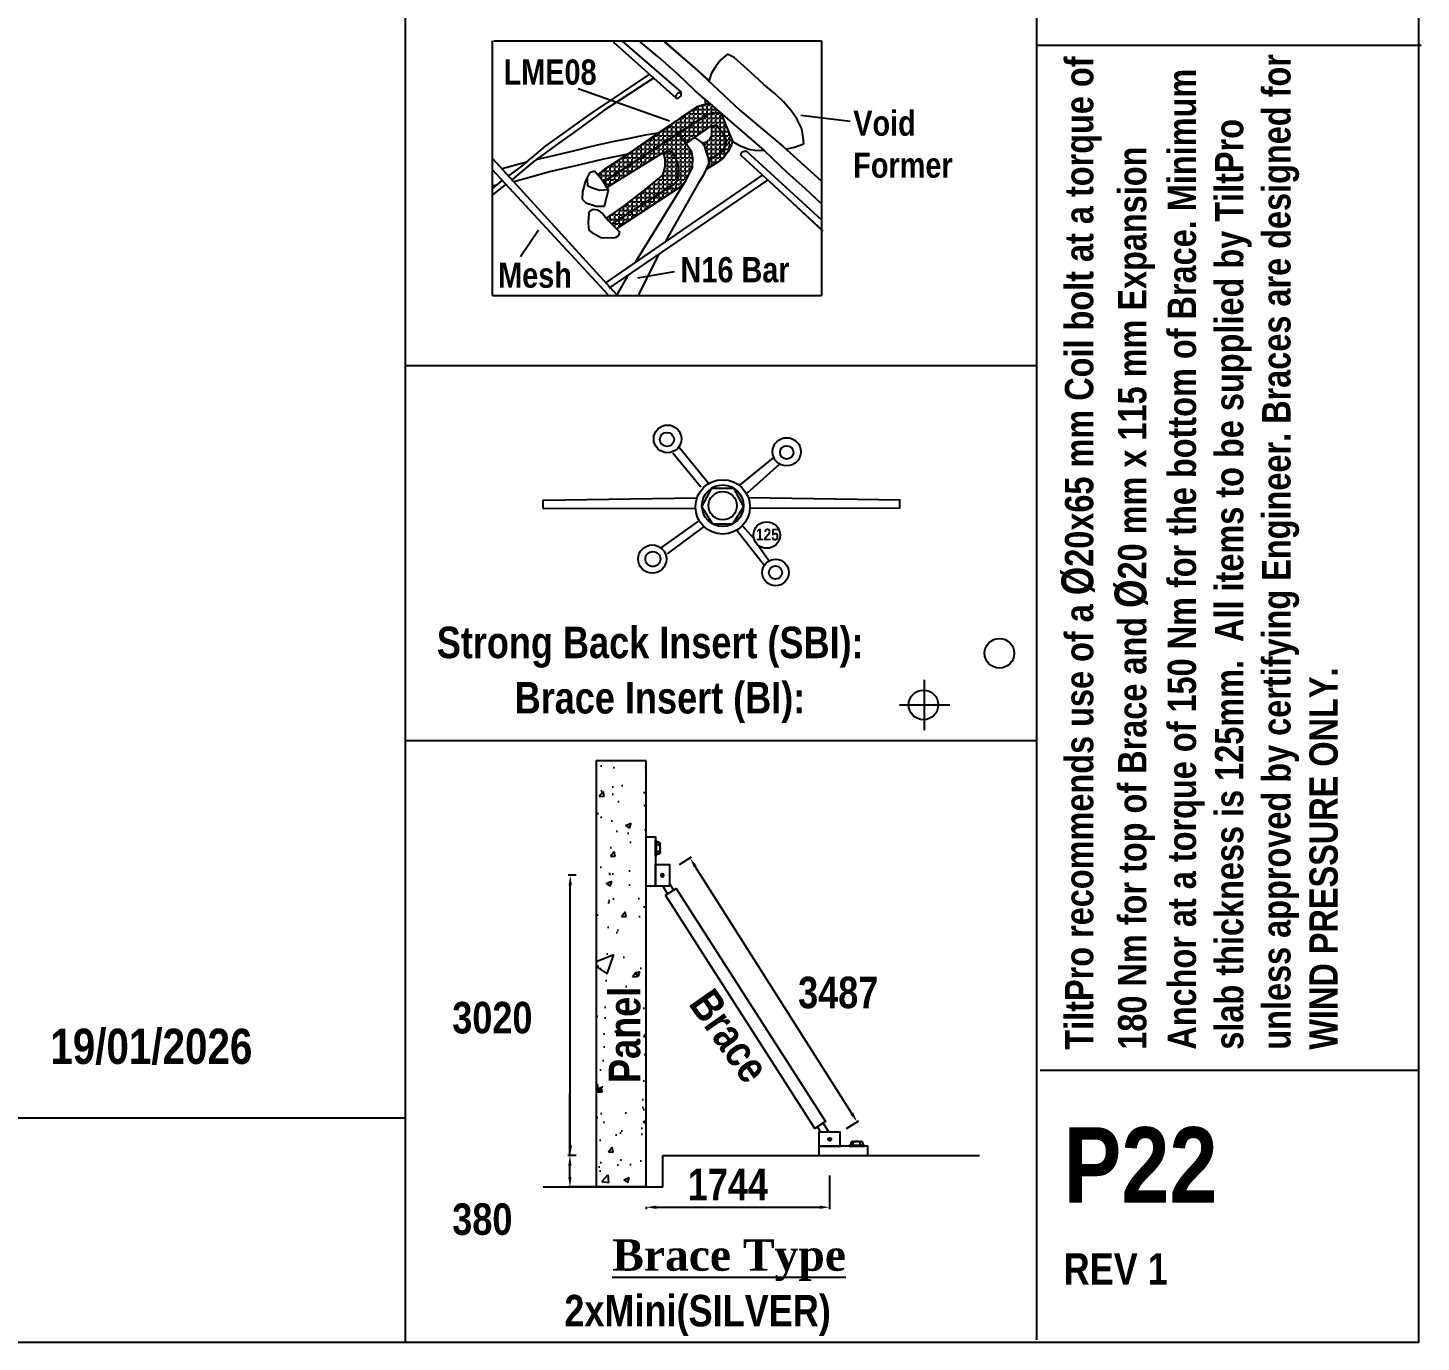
# Model space of a CAD drawing. Header units: millimetres. Extents: x 0 to 16589, y 0 to 10791.
# Drawn here: x 9669 to 16589, y 0 to 6529 of the extents above; entities that cross this region are included whole.
import ezdxf

# ---------------------------------------------------------------- set-up
doc = ezdxf.new("R2010")
doc.units = ezdxf.units.MM
doc.header["$LTSCALE"] = 4
doc.header["$PDMODE"] = 2
for name, color, linetype in [('background', 7, 'Continuous'), ('drawing', 7, 'Continuous'), ('inserts', 7, 'Continuous')]:
    doc.layers.add(name, color=color, linetype=linetype)
doc.styles.get("Standard").update_dxf_attribs({"font": 'techb___.ttf', "height": 200})
doc.dimstyles.new('ISO-25', dxfattribs={"dimtxt": 200, "dimasz": 50, "dimexe": 10, "dimexo": 100, "dimgap": 15, "dimtad": 1, "dimdec": 0, "dimdsep": 46, "dimtxsty": 'Standard', "dimcen": 30, "dimadec": 0, "dimazin": 0, "dimtm": 1e-09, "dimtfac": 1, "dimtdec": 0, "dimtmove": 0, "dimatfit": 3, "dimfxl": 1, "dimarcsym": 0})
pattern_1 = [(0, (-306.836, -15.33), (0, 21.848178), [15.889584, -5.958594]), (90, (-306.836, -15.33), (-21.848178, 1e-15), [15.889584, -5.958594])]
pattern_2 = [(50, (116.7, -25), (1139.7, -99.71), [119.17, -1310.89]), (355, (116.7, -25), (-220.47, 1195.2), [95.34, -1048.71]), (100.451, (211.6, -33.3), (919.23, 1095.485), [101.28, -1114.085]), (46.184, (116.7, 292.8), (1695.8, -263), [178.76, -1966.34]), (96.636, (258, 270.9), (1485.14, 1547.83), [151.92, -1671.13]), (351.184, (116.7, 292.8), (1485.14, 1547.83), [143, -1573.07]), (21, (275.55, 213.4), (948.464, -639.75), [119.17, -1310.89]), (326, (275.6, 213.4), (386.62, 1152.23), [95.34, -1048.71]), (71.451, (354.6, 160), (1335.08, 512.49), [101.28, -1114.085]), (37.5, (116.66, -24.98), (19.322, 528.954), [0, -1036, 0, -1064.602, 0, -1052.685]), (7.5, (116.66, -25), (418.007, 626.704), [0, -606.982, 0, -1012.166, 0, -401.212]), (327.5, (-237.7, -25), (848.22, -35.838), [0, -397.24, 0, -1239.388, 0, -1644.572]), (317.5, (-396.6, -25), (926.658, 159.06), [0, -516.41, 0, -823.08, 0, -1167.884])]

# ---------------------------------------------------------------- blocks, each defined once
blk = doc.blocks.new('bi')
for p, q in [((-350.4, 97.6), (-303.8, 39.9)), ((-360.7, 88.3), (-316, 34.3)), ((-254.4, 37.1), (-200.4, 80.8)), ((-242.3, 25), (-191.1, 70.6)), ((-314.4, 2.6), (-298.7, 32.5)), ((-298.7, 32.5), (-264.2, 32.5)), ((-264.2, 32.5), (-248.6, 2.6)), ((-567.4, 13.2), (-323.1, 16.9)), ((-566.7, 0), (-566.7, 13.2)), ((-566.7, 0), (-324.6, 0.7)), ((-297.2, -24.6), (-314.4, 2.6)), ((-248.6, 2.6), (-265.8, -24.6)), ((0.7, 13.2), (-240.6, 16.8)), ((0, 0), (-238.3, 0.7)), ((0, 0), (0, 13.2)), ((-379.3, -62.6), (-320.6, -20.7)), ((-369.1, -71.9), (-311.3, -29)), ((-265.8, -24.6), (-297.2, -24.6)), ((-259.1, -34.6), (-215.3, -90.5)), ((-249.8, -28.1), (-233, -46.7)), ((-223.7, -60.7), (-207.8, -83.1))]:
    blk.add_line(p, q)
for centre, radius in [((-369.1, 110.6), 22), ((-370, 109.7), 11.2), ((-179.9, 90.1), 22.4), ((-179.9, 89.2), 10.6), ((-281.5, 2.6), 43.2), ((-281.5, 4.4), 33), ((-281.5, 4.5), 22.5), ((-211.6, -42.1), 21.1), ((-393.3, -80.3), 22.4), ((-392.4, -80.3), 11.9), ((-197.6, -101.7), 21.1), ((-197.6, -101.7), 10.4)]:
    blk.add_circle(centre, radius)
at = {"insert": (-228.7, -31.8), "char_height": 18.75, "width": 69.567, "attachment_point": 1}
blk.add_mtext('{\\H1.013x;125}', dxfattribs=at)
blk = doc.blocks.new('A$C33215E55')
at = {"layer": 'background', "insert": (-970.9, 536.1), "char_height": 50, "width": 1023.628, "attachment_point": 1}
blk.add_mtext('{\\fTimes New Roman|b1|i0|c0|p18;\\LBrace Type}', dxfattribs=at)
blk = doc.blocks.new('*D845')
at = {"layer": 'Defpoints', "color": 0, "transparency": 16777216}
for p in [(12361.2, 927.2), (12462.3, 927.2), (12608.4, 770.8)]:
    blk.add_point(p, dxfattribs=at)
at = {"layer": 'inserts', "color": 0, "lineweight": -2, "transparency": 16777216}
for p, q in [((12361.2, 927.2), (12361.2, 1235.8)), ((12362.3, 927.2), (12351.2, 927.2)), ((12361.2, 820.8), (12361.2, 877.2)), ((12508.4, 770.8), (12351.2, 770.8))]:
    blk.add_line(p, q, dxfattribs=at)
at = {"layer": 'inserts', "color": 0, "transparency": 16777216}
for points in [[(12352.9, 877.2), (12369.5, 877.2), (12361.2, 927.2)], [(12352.9, 820.8), (12369.5, 820.8), (12361.2, 770.8)]]:
    blk.add_solid(points, dxfattribs=at)
blk = doc.blocks.new('footBrace')
at = {"layer": 'inserts'}
h = blk.add_hatch(dxfattribs=at)
h.set_pattern_fill('ANSI31', color=256, scale=0.25, style=0)
edge = h.paths.add_edge_path()
edge.add_arc((4327.1, 330.2), 2.42, 0, 360)
for p, q in [((4360.6, 325.1), (4362.2, 326.9)), ((4360.6, 325.1), (4360.6, 320.2)), ((4379.9, 320.2), (4360.6, 320.2)), ((4364.7, 326.9), (4362.2, 326.9)), ((4364.7, 326.9), (4375.8, 326.9)), ((4364.7, 320.2), (4364.7, 325.1)), ((4370.2, 318.3), (4370.2, 318.3)), ((4375.8, 326.9), (4378.3, 326.9)), ((4375.8, 325.1), (4375.8, 320.2)), ((4375.8, 320.2), (4375.8, 325.1)), ((4379.9, 325.1), (4378.3, 326.9)), ((4379.9, 325.1), (4379.9, 320.2))]:
    blk.add_line(p, q, dxfattribs=at)
for points in [[(4309.7, 319.3), (4344, 319.3), (4344, 341.4), (4309.7, 341.4)], [(4309.7, 304.4), (4388, 304.4), (4388, 319.3), (4309.7, 319.3)], [(4358, 319.3), (4382.2, 319.3), (4382.2, 320.2), (4358, 320.2)]]:
    blk.add_lwpolyline(points, close=True, dxfattribs=at)
blk.add_circle((4327.1, 330.2), 2.42, dxfattribs=at)
for centre, radius, start, end in [((4362.4, 324.5), 2.35, 13.2958, 95.8591), ((4370.2, 317.4), 9.46, 54.1173, 125.8827), ((4378.1, 324.5), 2.35, 84.1409, 166.7042)]:
    blk.add_arc(centre, radius, start, end, dxfattribs=at)
blk = doc.blocks.new('*D848')
at = {"layer": 'Defpoints', "color": 0, "transparency": 16777216}
for p in [(13651.2, 927.2), (12739.8, 772.5), (13651.2, 670.1)]:
    blk.add_point(p, dxfattribs=at)
at = {"layer": 'inserts', "color": 0, "lineweight": -2, "transparency": 16777216}
for p, q in [((13651.2, 827.2), (13651.2, 660.1)), ((12739.8, 672.5), (12739.8, 660.1)), ((12789.8, 670.1), (13601.2, 670.1))]:
    blk.add_line(p, q, dxfattribs=at)
at = {"layer": 'inserts', "color": 0, "transparency": 16777216}
for points in [[(12789.8, 678.5), (12789.8, 661.8), (12739.8, 670.1)], [(13601.2, 678.5), (13601.2, 661.8), (13651.2, 670.1)]]:
    blk.add_solid(points, dxfattribs=at)
blk = doc.blocks.new('*D846')
at = {"layer": 'Defpoints', "color": 0, "transparency": 16777216}
for p in [(12362.8, 2319.3), (12491.5, 2319.3), (12491.5, 927.2)]:
    blk.add_point(p, dxfattribs=at)
at = {"layer": 'inserts', "color": 0, "lineweight": -2, "transparency": 16777216}
for p, q in [((12391.5, 2319.3), (12352.8, 2319.3)), ((12362.8, 977.2), (12362.8, 2269.3)), ((12391.5, 927.2), (12352.8, 927.2))]:
    blk.add_line(p, q, dxfattribs=at)
at = {"layer": 'inserts', "color": 0, "transparency": 16777216}
for points in [[(12354.5, 2269.3), (12371.1, 2269.3), (12362.8, 2319.3)], [(12354.5, 977.2), (12371.1, 977.2), (12362.8, 927.2)]]:
    blk.add_solid(points, dxfattribs=at)
blk = doc.blocks.new('*D847')
at = {"layer": 'Defpoints', "color": 0, "transparency": 16777216}
for p in [(12956.9, 2405.8), (12820.3, 2319.3), (13651.2, 1007.8)]:
    blk.add_point(p, dxfattribs=at)
at = {"layer": 'inserts', "color": 0, "lineweight": -2, "transparency": 16777216}
for p, q in [((12904.8, 2372.8), (12965.4, 2411.2)), ((13761.1, 1136.6), (12983.7, 2363.6)), ((13735.7, 1061.3), (13796.3, 1099.7))]:
    blk.add_line(p, q, dxfattribs=at)
at = {"layer": 'inserts', "color": 0, "transparency": 16777216}
for points in [[(12990.7, 2368), (12976.6, 2359.1), (12956.9, 2405.8)], [(13768.1, 1141), (13754.1, 1132.1), (13787.9, 1094.3)]]:
    blk.add_solid(points, dxfattribs=at)

msp = doc.modelspace()

# ---------------------------------------------------------------- hatches: boundary and pattern name
at = {"layer": 'background'}
h = msp.add_hatch(dxfattribs=at)
h.set_pattern_fill('ANGLE', scale=3.127871)
h.set_pattern_definition(pattern_1)
h.paths.add_polyline_path([(13044.74, 6098.56), (13074.67, 6106.37), (13111.47, 6105.61), (13054.21, 6155.18), (12996.47, 6138.35), (12843.46, 6035.36), (12769.7, 5983.72), (12648.07, 5901.26), (12534.68, 5827.04), (12499.99, 5798.47), (12527.98, 5763.71)])
h = msp.add_hatch(dxfattribs=at)
h.set_pattern_fill('ANGLE', scale=3.127871)
h.set_pattern_definition(pattern_1)
h.paths.add_polyline_path([(12937.71, 5955.23), (12901.37, 6005.66), (13044.74, 6098.56), (13074.67, 6106.37), (13111.47, 6105.61), (13168.68, 5965.92), (13159.64, 5940.45), (13146.49, 5914.98), (13125.13, 5885.4), (13099.66, 5863.22), (13038.05, 5825.43), (13050.85, 5853.89), (13050.85, 5872.61), (13060.23, 5878.87), (13088.39, 5893.27), (13117.18, 5916.42), (13139.7, 5951.46), (13132.82, 5988.38), (13090.9, 6044.07), (13060.23, 6040.32)])
h = msp.add_hatch(dxfattribs=at)
h.set_pattern_fill('ANGLE', scale=3.127871)
h.set_pattern_definition(pattern_1)
h.paths.add_polyline_path([(13018.97, 5954.74), (13034.76, 5960.17), (13053.66, 5973.32), (13064.34, 5993.86), (13064.85, 6012.33), (13065.16, 6040.92), (13090.9, 6044.07), (13111.86, 6016.23), (13132.82, 5988.38), (13139.7, 5951.46), (13128.44, 5933.94), (13117.18, 5916.42), (13088.39, 5893.27), (13060.23, 5878.87), (13050.85, 5872.61), (13048.59, 5888.07), (13030.83, 5938.32)])
h = msp.add_hatch(dxfattribs=at)
h.set_pattern_fill('ANGLE', scale=3.127871)
h.set_pattern_definition(pattern_1)
h.paths.add_polyline_path([(12545.05, 5736.68), (12527.98, 5763.71), (12901.37, 6005.66), (12937.7, 5955.24), (12963.87, 5918.92), (12970.76, 5883.25), (12967.63, 5836.95), (12936.34, 5771.87), (12930.71, 5761.86), (12910.69, 5739.95), (12592.21, 5531.59), (12568.84, 5554.96), (12880.77, 5754.12), (12899.05, 5777.49), (12901.09, 5842.51), (12890.93, 5871.98), (12872.64, 5910.59), (12855.36, 5915.67), (12826.06, 5909.85)])
h = msp.add_hatch(dxfattribs=at)
h.set_pattern_fill('ANGLE', scale=3.127871)
h.set_pattern_definition(pattern_1)
h.paths.add_polyline_path([(12542.19, 5584.15), (12636.02, 5649.74), (12726.18, 5720.28), (12823.39, 5796.8), (12834.32, 5838.54), (12834.32, 5878.29), (12826.06, 5909.85), (12855.36, 5915.67), (12872.64, 5910.59), (12901.09, 5842.51), (12899.05, 5777.49), (12880.77, 5754.12), (12802.78, 5704.33), (12724.8, 5654.54), (12646.82, 5604.75), (12571.89, 5551.91)])
at = {"layer": 'inserts'}
h = msp.add_hatch(dxfattribs=at)
h.set_pattern_fill('AR-CONC', color=256, scale=6.255742, style=0)
h.set_pattern_definition(pattern_2)
h.paths.add_polyline_path([(12739.8, 2888.47), (12491.54, 2888.47), (12491.54, 772.49), (12739.8, 772.49)])
h = msp.add_hatch(dxfattribs=at)
h.set_pattern_fill('AR-CONC', color=256, scale=6.255742, style=0)
h.set_pattern_definition(pattern_2)
h.paths.add_polyline_path([(12739.8, 2888.47), (12491.54, 2888.47), (12491.54, 772.49), (12739.8, 772.49)])
h = msp.add_hatch(dxfattribs=at)
h.set_pattern_fill('AR-CONC', color=256, scale=6.255742, style=0)
h.set_pattern_definition(pattern_2)
h.paths.add_polyline_path([(12739.8, 2888.47), (12491.54, 2888.47), (12491.54, 772.49), (12739.8, 772.49)])
h = msp.add_hatch(dxfattribs=at)
h.set_pattern_fill('AR-CONC', color=256, scale=1.563935, style=0)
h.set_pattern_definition([(50, (116.66, -24.98), (284.925, -24.9277), [29.793, -327.7227]), (355, (116.66, -24.98), (-55.1175, 298.8), [23.8344, -262.178]), (100.451, (140.4, -27.06), (229.8086, 273.871), [25.32, -278.521]), (46.1842, (116.66, 54.47), (423.95, -65.7515), [44.69, -491.584]), (96.6356, (152, 49), (371.285, 386.958), [37.98, -417.782]), (351.184, (116.66, 54.47), (371.285, 386.957), [35.752, -393.267]), (21, (156.38, 34.6), (237.116, -159.9367), [29.793, -327.7227]), (326, (156.38, 34.6), (96.6544, 288.058), [23.8344, -262.178]), (71.4514, (176.14, 21.28), (333.7696, 128.122), [25.32, -278.521]), (37.5, (116.66, -24.98), (4.8304, 132.2386), [0, -259.0002, 0, -266.1505, 0, -263.1712]), (7.5, (116.66, -24.98), (104.5016, 156.676), [0, -151.7455, 0, -253.0416, 0, -100.303]), (327.5, (28.07, -24.98), (212.0549, -8.9594), [0, -99.31, 0, -309.8469, 0, -411.143]), (317.5, (-11.65, -24.98), (231.6645, 39.7654), [0, -129.103, 0, -205.77, 0, -291.971])])
h.paths.add_polyline_path([(12739.8, 2888.47), (12491.54, 2888.47), (12491.54, 772.49), (12739.8, 772.49)])

# ---------------------------------------------------------------- linework, layer by layer
for p, q in [((12822.84, 927.18), (14394.8, 927.18)), ((12227.95, 770.78), (12822.84, 770.78))]:
    msp.add_line(p, q)
at = {"layer": 'background'}
for p, q in [((11543.22, 10791.15), (11543.22, 0)), ((14679.03, 10779.46), (14679.03, 11.56)), ((14679.03, 6443.4), (16589.28, 6443.4)), ((11543.22, 4851.28), (14679.03, 4851.28)), ((14122.77, 3040.85), (14122.77, 3291.08)), ((13997.66, 3165.96), (14247.89, 3165.96)), ((11543.22, 2988.14), (14679.03, 2988.14)), ((14697.02, 1350.54), (16577.72, 1350.54)), ((11543.22, 1112.46), (0, 1112.46))]:
    msp.add_line(p, q, dxfattribs=at)
at = {"layer": 'background', "color": 0}
for p, q in [((11976.24, 5199.83), (11976.24, 6464.53)), ((11983.95, 6464.53), (13610.55, 6464.53)), ((12575.43, 6459.96), (12884.83, 6183.76)), ((12620.88, 6463.46), (12914.55, 6209.1)), ((12797.31, 6387.72), (12710.87, 6459.31)), ((13052.5, 6267.8), (12833.57, 6460.25)), ((13610.55, 6464.53), (13610.55, 5199.83)), ((12897.26, 6298.57), (12797.31, 6387.72)), ((13110.72, 6370.12), (13086.6, 6338.51)), ((13143.16, 6399.23), (13110.72, 6370.12)), ((13177.27, 6381.76), (13143.16, 6399.23)), ((13225.51, 6339.34), (13177.27, 6381.76)), ((12756.98, 6299.44), (12464.68, 6104.56)), ((12982.35, 6218.88), (12897.26, 6298.57)), ((13063.31, 6300.24), (13052.5, 6267.8)), ((13086.6, 6338.51), (13063.31, 6300.24)), ((13277.92, 6291.09), (13225.51, 6339.34)), ((12776.98, 6279.06), (12667.82, 6208.61)), ((13324.5, 6248.67), (13277.92, 6291.09)), ((13380.23, 6201.25), (13324.5, 6248.67)), ((12855.87, 6066.05), (12402.24, 6225.9)), ((12667.82, 6208.61), (12529.24, 6118.03)), ((12885.27, 6188.59), (12884.62, 6183.43)), ((12884.62, 6183.43), (12889.35, 6179.78)), ((12888.28, 6196.77), (12885.27, 6188.59)), ((12895.37, 6202.79), (12888.28, 6196.77)), ((12889.35, 6179.78), (12898.38, 6180.21)), ((12904.19, 6207.09), (12895.37, 6202.79)), ((12898.38, 6180.21), (12905.48, 6184.72)), ((12914.73, 6208.59), (12904.19, 6207.09)), ((12905.48, 6184.72), (12910.43, 6189.45)), ((12910.43, 6189.45), (12913.22, 6194.62)), ((12913.22, 6194.62), (12914.3, 6203.22)), ((12914.3, 6203.22), (12914.51, 6208.81)), ((13033.67, 6172.96), (12982.35, 6218.88)), ((13036.15, 6149.91), (13033.67, 6172.96)), ((13033.67, 6172.96), (13326.69, 5919.29)), ((13422.65, 6162.16), (13380.23, 6201.25)), ((13458.42, 6119.73), (13422.65, 6162.16)), ((12464.68, 6104.56), (12237.59, 5941.12)), ((12529.24, 6118.03), (12392.21, 6018.15)), ((12527.98, 5763.71), (13044.74, 6098.56)), ((12996.47, 6138.35), (12914, 6084.74)), ((13054.21, 6155.18), (12996.47, 6138.35)), ((13044.74, 6098.56), (13074.67, 6106.37)), ((13111.47, 6105.61), (13054.21, 6155.18)), ((13074.67, 6106.37), (13111.47, 6105.61)), ((13111.47, 6105.61), (13168.68, 5965.92)), ((13488.36, 6077.31), (13458.42, 6119.73)), ((13507.54, 6095.89), (13752.9, 6065.02)), ((12914, 6084.74), (12769.7, 5983.72)), ((12937.71, 5955.23), (13060.23, 6040.32)), ((13060.23, 6040.32), (13090.9, 6044.07)), ((13065.16, 6023.43), (13064.34, 5993.86)), ((13065.16, 6041.51), (13065.16, 6023.43)), ((13090.9, 6044.07), (13112.17, 6015.91)), ((13512.48, 6028.23), (13488.36, 6077.31)), ((13519.14, 5984.14), (13512.48, 6028.23)), ((12392.21, 6018.15), (12294.66, 5947.7)), ((12769.7, 5983.72), (12648.07, 5901.26)), ((12901.37, 6005.66), (12963.87, 5918.92)), ((12996.41, 5975.24), (12981.08, 5985.35)), ((13014.56, 5960.85), (12996.41, 5975.24)), ((13030.83, 5938.32), (13014.56, 5960.85)), ((13034.76, 5960.17), (13018.97, 5954.74)), ((13053.66, 5973.32), (13034.76, 5960.17)), ((13064.34, 5993.86), (13053.66, 5973.32)), ((13112.17, 6015.91), (13132.82, 5988.38)), ((13132.82, 5988.38), (13139.7, 5951.46)), ((13168.68, 5965.92), (13159.64, 5940.45)), ((13171.45, 5962.51), (13203.05, 5944.21)), ((13476.72, 5935.89), (13522.47, 5952.53)), ((13522.47, 5952.53), (13519.14, 5984.14)), ((12237.59, 5941.12), (12121.5, 5842.4)), ((12294.66, 5947.7), (12176.66, 5862.7)), ((12648.07, 5901.26), (12534.68, 5827.04)), ((12826.06, 5909.85), (12545.05, 5736.68)), ((12855.36, 5915.67), (12826.06, 5909.85)), ((12872.64, 5910.59), (12855.36, 5915.67)), ((12881.78, 5891.29), (12872.64, 5910.59)), ((12890.93, 5871.98), (12881.78, 5891.29)), ((12963.87, 5918.92), (12970.76, 5883.25)), ((12970.76, 5883.25), (12967.63, 5836.95)), ((13048.66, 5887.63), (13030.83, 5938.32)), ((13050.85, 5872.61), (13048.66, 5887.63)), ((13088.39, 5893.27), (13060.23, 5878.87)), ((13117.18, 5916.42), (13088.39, 5893.27)), ((13125.13, 5885.4), (13099.66, 5863.22)), ((13139.7, 5951.46), (13117.18, 5916.42)), ((13146.49, 5914.98), (13125.13, 5885.4)), ((13159.64, 5940.45), (13146.49, 5914.98)), ((13203.05, 5944.21), (13250.47, 5925.91)), ((13250.47, 5925.91), (13280.41, 5920.92)), ((13280.41, 5920.92), (13326.69, 5919.29)), ((13434.45, 5926.73), (13476.72, 5935.89)), ((11976.24, 5880.71), (12593.4, 5202.65)), ((11976.24, 5823.2), (12549.58, 5203.87)), ((12024.26, 5830.41), (12145.69, 5862.97)), ((12121.5, 5842.4), (12055.53, 5794.29)), ((12176.66, 5862.7), (12072.84, 5774.58)), ((12483.15, 5816.73), (12458.41, 5808.48)), ((12499.64, 5798.18), (12483.15, 5816.73)), ((12534.68, 5827.04), (12499.64, 5798.18)), ((12901.09, 5842.51), (12890.93, 5871.98)), ((12901.09, 5808.98), (12901.09, 5842.51)), ((12967.63, 5836.95), (12954.49, 5810.04)), ((13039.72, 5828.42), (13019.35, 5791.3)), ((13068.44, 5845.14), (13038.05, 5825.43)), ((13050.85, 5853.89), (13039.72, 5828.42)), ((13060.23, 5878.87), (13050.85, 5872.61)), ((13050.85, 5872.61), (13050.85, 5853.89)), ((13099.66, 5863.22), (13068.44, 5845.14)), ((11976.24, 5745.71), (11997.62, 5749.58)), ((12437.79, 5769.31), (12423.36, 5715.71)), ((12458.41, 5808.48), (12437.79, 5769.31)), ((12448.1, 5775.5), (12448.94, 5789.01)), ((12450.16, 5742.51), (12448.1, 5775.5)), ((12531.34, 5759.53), (12499.82, 5798.68)), ((12552.7, 5723.93), (12531.34, 5759.53)), ((13315.4, 5796.8), (12537.34, 5263.34)), ((12555.54, 5235.8), (13345.29, 5775.15)), ((12568.84, 5554.96), (12880.77, 5754.12)), ((12930.71, 5761.86), (12687.63, 5366.38)), ((12880.77, 5754.12), (12899.05, 5777.49)), ((12899.05, 5777.49), (12901.09, 5808.98)), ((12930.71, 5761.86), (12910.69, 5739.95)), ((12941.97, 5781.88), (12930.71, 5761.86)), ((12954.49, 5810.04), (12941.97, 5781.88)), ((12998.24, 5755.64), (12971.32, 5709.07)), ((13019.35, 5791.3), (12998.24, 5755.64)), ((13350.81, 5766.88), (13617.97, 5521.2)), ((12423.36, 5715.71), (12421.3, 5678.6)), ((12421.3, 5678.6), (12439.85, 5660.05)), ((12472.84, 5732.2), (12450.16, 5742.51)), ((12507.88, 5721.9), (12472.84, 5732.2)), ((12553.24, 5723.96), (12507.88, 5721.9)), ((12532.62, 5643.55), (12553.24, 5723.96)), ((12910.69, 5739.95), (12592.44, 5530.87)), ((12971.32, 5709.07), (12840.85, 5478.23)), ((12439.85, 5660.05), (12491.39, 5643.55)), ((12455.05, 5588.49), (12459.11, 5618.97)), ((12459.11, 5618.97), (12477.4, 5629.14)), ((12477.4, 5629.14), (12497.72, 5625.07)), ((12491.39, 5643.55), (12532.62, 5643.55)), ((12497.72, 5625.07), (12525.15, 5605.77)), ((12525.15, 5605.77), (12551.57, 5572.23)), ((12453.01, 5556.99), (12455.05, 5588.49)), ((12457.08, 5524.48), (12453.01, 5556.99)), ((12551.57, 5572.23), (12592.21, 5531.59)), ((12115.95, 5393.27), (12204.55, 5525.7)), ((12479.43, 5506.19), (12457.08, 5524.48)), ((12513.98, 5485.87), (12479.43, 5506.19)), ((12549.54, 5484.85), (12513.98, 5485.87)), ((12586.11, 5486.88), (12549.54, 5484.85)), ((12602.09, 5496.35), (12586.11, 5486.88)), ((12592.44, 5530.87), (12607.29, 5516.41)), ((12607.29, 5516.41), (12602.09, 5496.35)), ((12840.85, 5478.23), (12835.53, 5467.79)), ((12803.64, 5405.23), (12701.66, 5205.2)), ((12649.34, 5299.86), (12593.4, 5202.65)), ((12650.76, 5302.19), (12597.63, 5209.58)), ((12698.25, 5286.82), (12880.68, 5319.13)), ((11976.24, 5199.83), (13610.55, 5199.83))]:
    msp.add_line(p, q, dxfattribs=at)
at = {"layer": 'background', "color": 250}
msp.add_line((12937.71, 5955.23), (12901.37, 6005.66), dxfattribs=at)
at = {"layer": 'background'}
msp.add_lwpolyline([(0, 0), (16577.72, 0), (16577.72, 10791.15), (0, 10791.15)], close=True, dxfattribs=at)
at = {"layer": 'background', "color": 0}
for points in [[(12828.59, 6460), (12990.65, 6321.7), (13204.87, 6120.79), (13420.13, 5939.62), (13609.76, 5768.86)], [(12937.71, 5955.23), (12901.37, 6005.66), (13044.74, 6098.56), (13074.67, 6106.37), (13111.47, 6105.61), (13168.68, 5965.92), (13159.64, 5940.45), (13146.49, 5914.98), (13125.13, 5885.4), (13099.66, 5863.22), (13038.05, 5825.43), (13050.85, 5853.89), (13050.85, 5872.61), (13060.23, 5878.87), (13088.39, 5893.27), (13117.18, 5916.42), (13139.7, 5951.46), (13132.82, 5988.38), (13090.9, 6044.07), (13060.23, 6040.32), (12937.71, 5955.23)], [(12799.36, 6005.68), (12735.43, 5996.09), (12649.13, 5977.97), (12572.42, 5963.06), (12468.01, 5939.62), (12377.45, 5917.24), (12271.97, 5891.67), (12191.64, 5873.49)], [(12648.07, 5901.26), (12527.67, 5877.82), (12404.08, 5847.98), (12266.64, 5816.02), (12160.1, 5786.19), (12082.09, 5764.41), (12082.09, 5764.41)], [(12542.19, 5584.15), (12630.62, 5645.76), (12724.52, 5718.3), (12823.39, 5796.8), (12834.32, 5838.54), (12834.32, 5878.29), (12826.06, 5909.85)], [(13209.82, 5897.36), (13417.33, 5706.33), (13611.1, 5526.3)], [(13210.3, 5896.55), (13211, 5907.05), (13216.95, 5912.65), (13226.75, 5917.55), (13239, 5916.5), (13610.06, 5575.5)], [(13326.69, 5919.29), (13440.19, 5811.25), (13527.71, 5733.3), (13609.76, 5656.72)], [(12039.82, 5749.89), (11976.49, 5699.07)], [(12023.48, 5771.19), (11995.95, 5748.19), (11977.75, 5731.98)]]:
    msp.add_lwpolyline(points, dxfattribs=at)
for points in [[(12527.98, 5763.71), (12499.82, 5798.68), (12534.68, 5827.04), (12648.07, 5901.26), (12799.36, 6005.68), (12996.47, 6138.35), (13054.21, 6155.18), (13111.47, 6105.61), (13074.67, 6106.37), (13044.74, 6098.56)], [(12545.05, 5736.68), (12527.98, 5763.71), (12901.37, 6005.66), (12937.7, 5955.24), (12963.87, 5918.92), (12970.76, 5883.25), (12967.63, 5836.95), (12936.34, 5771.87), (12930.71, 5761.86), (12910.69, 5739.95), (12592.21, 5531.59), (12568.84, 5554.96), (12880.77, 5754.12), (12899.05, 5777.49), (12901.09, 5842.51), (12890.93, 5871.98), (12872.64, 5910.59), (12855.36, 5915.67), (12826.06, 5909.85)]]:
    msp.add_lwpolyline(points, close=True, dxfattribs=at)
at = {"layer": 'background'}
for centre in [(14494.72, 3422.23), (14117.37, 3165.96)]:
    msp.add_circle(centre, 73.54, dxfattribs=at)
at = {"layer": 'inserts'}
for p, q in [((12846.27, 2226.78), (12824.71, 2263.99)), ((12877.7, 2244.54), (12855.52, 2281.48)), ((13607.44, 1043.01), (13590.13, 1070.09)), ((13618.77, 1087.57), (13647.27, 1043.01)), ((12822.84, 770.78), (12822.84, 927.18))]:
    msp.add_line(p, q, dxfattribs=at)
for points in [[(12739.8, 2888.47), (12491.54, 2888.47), (12491.54, 772.49), (12739.8, 772.49)], [(12835.48, 2220.05), (12888.65, 2254.13), (13630.96, 1096.02), (13577.79, 1061.94)]]:
    msp.add_lwpolyline(points, close=True, dxfattribs=at)

# ---------------------------------------------------------------- block references
at = {"layer": 'background', "xscale": 3.127870858412617, "yscale": 3.127870858412617, "zscale": 3.127870858412617}
for name, p in [('bi', (14000.61, 4141.43)), ('A$C33215E55', (15607.96, -1165.81))]:
    msp.add_blockref(name, p, dxfattribs=at)
at = {"layer": 'inserts', "xscale": -3.127870858412617, "yscale": 3.127870858412617, "zscale": 3.127870858412617, "rotation": 270}
msp.add_blockref('footBrace', (11787.53, -11215.33), dxfattribs=at)
at = {"layer": 'inserts', "xscale": 3.127870858412617, "yscale": 3.127870858412617, "zscale": 3.127870858412617}
msp.add_blockref('footBrace', (116.66, -24.98), dxfattribs=at)

# ---------------------------------------------------------------- texts
at = {"char_height": 156.394, "width": 1991.4111, "attachment_point": 1}
for s, insert, rotation in [('Panel', (12554.19, 1287.44), 90), ('Brace', (13074.71, 1770.18), 305.194718)]:
    msp.add_mtext(s, dxfattribs=dict(at, insert=insert, rotation=rotation))
at = {"layer": 'background', "attachment_point": 1}
for s, insert, char_height, width in [('LME08', (12031.79, 6372.26), 125.115, 1991.4111), ('Void\\PFormer', (13768.39, 6118.49), 125.115, 1991.4111), ('Mesh', (12004.68, 5363.4), 125.115, 1991.4111), ('N16 Bar ', (12910.74, 5390.5), 125.115, 1991.4111), ('{\\fTechnicBold|b0|i0|c2|p2;Strong Back Insert (SBI):} ', (11699.99, 3554.35), 156.3935, 2667.3488), ('{\\fTechnicBold|b0|i0|c2|p2;Brace Insert (BI):} ', (12086.87, 3279.65), 156.3935, 1991.4111)]:
    msp.add_mtext(s, dxfattribs=dict(at, insert=insert, char_height=char_height, width=width))
at = {"layer": 'background', "insert": (14802.45, 1452.92), "char_height": 140.75419, "width": 4965.5181, "attachment_point": 1, "rotation": 90}
msp.add_mtext('{\\fTechnicBold|b1|i0|c2|p2;TiltPro} {\\fTechnicBold|b1|i0|c2|p2;recommends use of a} {\\H1.125x;Ø\\fTechnicBold|b1|i0|c2|p2;\\H0.88889x;20x65 mm Coil bolt at a torque of 180 Nm for top of Brace and} {\\H1.125x;Ø\\fTechnicBold|b1|i0|c2|p2;\\H0.88889x;20 mm x 115 mm Expansion Anchor at a torque of 150 Nm for the bottom of Brace. Minimum slab thickness is 125mm. } {\\fTechnicBold|b1|i0|c2|p2;All items to be supplied by TiltPro unless approved by certifying Engineer. Braces are designed for WIND PRESSURE ONLY}.', dxfattribs=at)
at = {"layer": 'drawing', "color": 0, "attachment_point": 1}
for s, insert, char_height, width in [('3487', (13494.67, 1815.49), 156.394, 1563.9354), ('\\pxt7;3020', (11776.78, 1690.38), 156.394, 1563.9354), ('1744', (12946.6, 861.49), 156.394, 1563.9354), ('380', (11776.78, 689.46), 156.394, 1563.9354), ('2xMini(SILVER)', (12333.39, 234.67), 156.3935, 3163.4144)]:
    msp.add_mtext(s, dxfattribs=dict(at, insert=insert, char_height=char_height, width=width))
at = {"layer": 'drawing', "color": 0, "insert": (9780.49, 1557.08), "char_height": 175, "attachment_point": 1}
msp.add_mtext('19/01/2026', dxfattribs=at)
at = {"layer": 'drawing', "color": 0, "insert": (14813.46, 1067.71), "char_height": 469.1806, "attachment_point": 1}
msp.add_mtext_dynamic_manual_height_columns('{\\H0.8x;P22\\P\\H0.41666x;REV 1}', width=1880.6999, gutter_width=781.97, heights=[0], dxfattribs=at)

# ---------------------------------------------------------------- dimensions: what is measured, and where the dimension line sits
at = {"layer": 'inserts'}
dim = msp.add_aligned_dim(p1=(13651.24, 1007.77), p2=(12820.28, 2319.25), distance=-161.74, text='  ', dimstyle='ISO-25', override={"dimlfac": 7.878788}, dxfattribs=at)
dim.commit()
dim.dimension.update_dxf_attribs({"geometry": '*D847', "text_midpoint": (13469.53, 1811.63)})
for base, p1, p2, picture, middle in [((12362.81, 2319.25), (12491.54, 927.18), (12491.54, 2319.25), '*D846', (12247.81, 1623.21)), ((12361.21, 927.18), (12608.4, 770.78), (12462.26, 927.18), '*D845', (12246.21, 1106.5))]:
    dim = msp.add_linear_dim(base=base, p1=p1, p2=p2, angle=90, text='  ', dimstyle='ISO-25', override={"dimlfac": 7.878788}, dxfattribs=at)
    dim.commit()
    dim.dimension.update_dxf_attribs({"geometry": picture, "text_midpoint": middle})
dim = msp.add_linear_dim(base=(13651.24, 670.12), p1=(12739.8, 772.49), p2=(13651.24, 927.18), text='  ', dimstyle='ISO-25', override={"dimlfac": 7.878788}, dxfattribs=at)
dim.commit()
dim.dimension.update_dxf_attribs({"geometry": '*D848', "text_midpoint": (13159.15, 670.12), "dimtype": 160})

doc.saveas('drawing.dxf')
